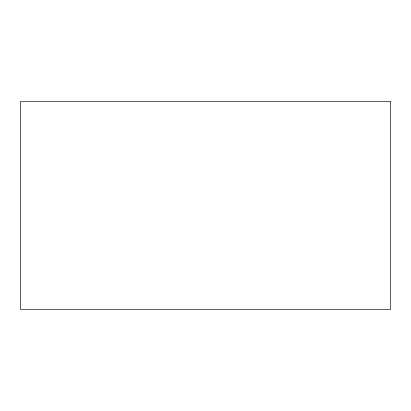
<?xml version="1.0" encoding="UTF-8"?>
<svg xmlns="http://www.w3.org/2000/svg" width="411" height="411" viewBox="0 0 411 411"><rect width="100%" height="100%" fill="white"/><g stroke="black" fill="none" stroke-linecap="round" stroke-linejoin="round"><path stroke-width="0.62" d="M390.45 101.466L20.55 101.466L20.55 309.534L390.45 309.534L390.45 101.466"/></g></svg>
